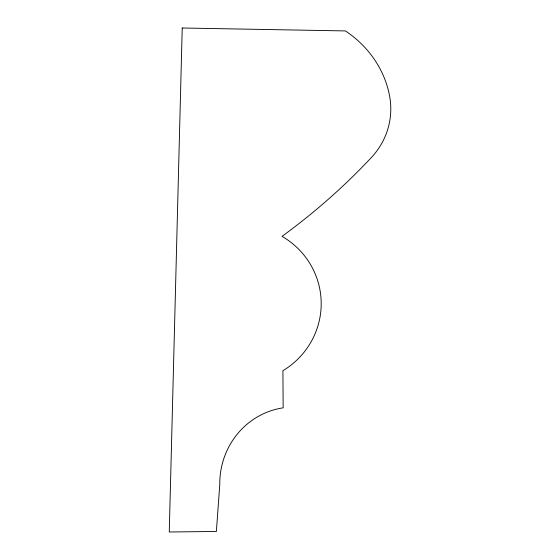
<?xml version="1.0" encoding="UTF-8"?>
<svg xmlns="http://www.w3.org/2000/svg" width="560" height="560" viewBox="0 0 560 560"><rect width="100%" height="100%" fill="white"/><g stroke="black" fill="none" stroke-linecap="round" stroke-linejoin="round"><path stroke-width="0.84" d="M182.224 28L169.26 532L216.37 531.468L219.786 484.498A76.678 74.025 88.7 0 1 283.15 407.834L282.912 370.72A80.087 78.435 -5.2 0 0 282.037 236.369A633.598 511.434 -9.3 0 0 371.861 156.982A82.439 75.894 10.2 0 0 389.459 95.249A107.198 98.889 7.7 0 0 345.422 30.926L182.224 28"/></g></svg>
